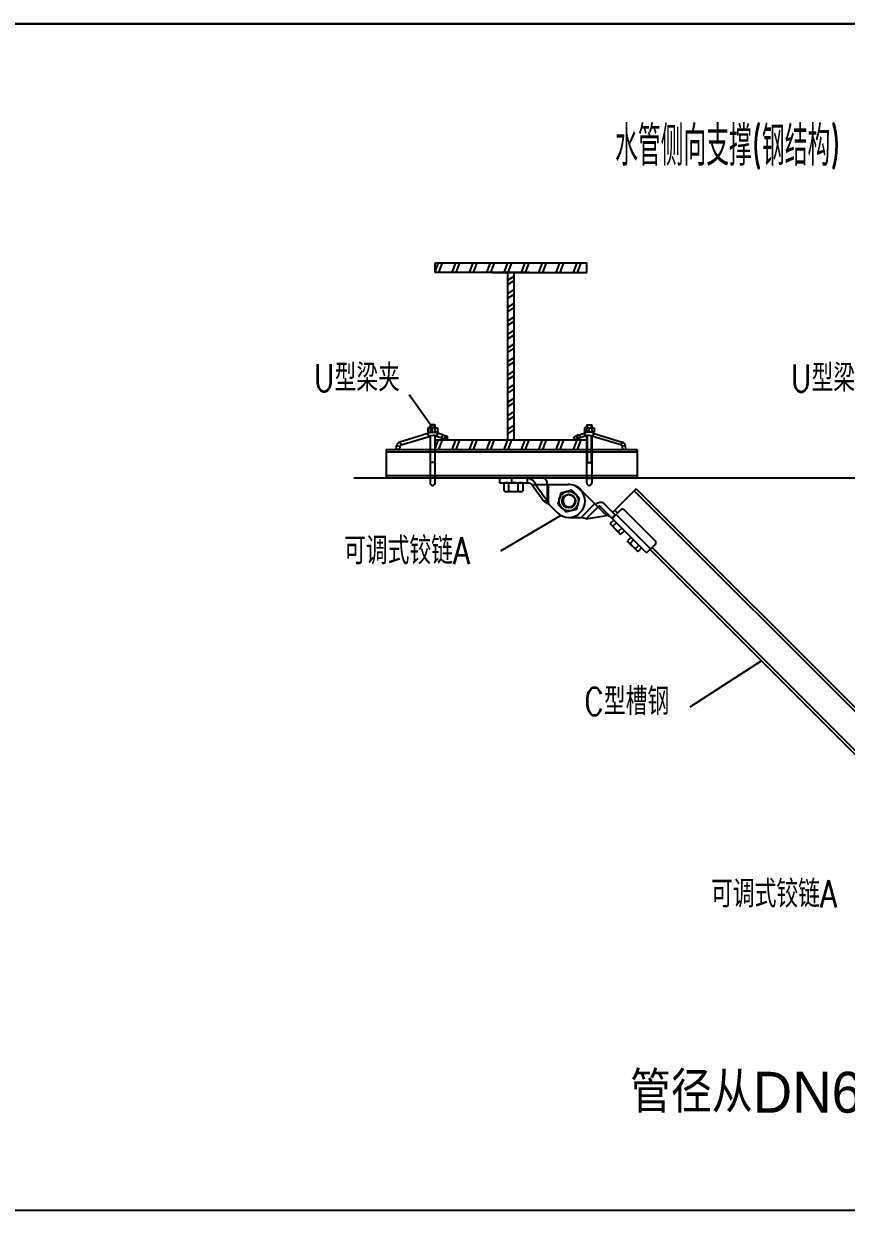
# Model space of a CAD drawing. Extents: x 27938 to 1507990, y 110129 to 923079.
# Drawn here: x 447431 to 459503, y 335848 to 353268 of the extents above; entities that cross this region are included whole.
import ezdxf

# ---------------------------------------------------------------- set-up
doc = ezdxf.new("R2010")
doc.units = 0
doc.header["$LTSCALE"] = 1000
doc.header["$MEASUREMENT"] = 0
for name, color, linetype in [('BZ', 2, 'Continuous'), ('W_DIM', 4, 'Continuous'), ('walraven', 7, 'Continuous'), ('支架', 7, 'Continuous')]:
    doc.layers.add(name, color=color, linetype=linetype)
doc.styles.get("Standard").update_dxf_attribs({"font": 'gbenor.shx', "bigfont": 'gbcbig.shx'})
doc.styles.add('wwp100', font='txt.shx', dxfattribs={"width": 0.7, "height": 400, "bigfont": 'hztxt.shx'})
doc.styles.add('中西文等高字体', font='HZTXT_E.shx', dxfattribs={"width": 0.7, "height": 4, "bigfont": 'hztxt.shx'})
doc.dimstyles.get("Standard").update_dxf_attribs({"dimtxt": 0.18, "dimasz": 0.18, "dimexe": 0.18, "dimexo": 0.0625, "dimgap": 0.09, "dimtad": 0, "dimtih": 1, "dimtoh": 1, "dimdec": 4, "dimzin": 0, "dimdsep": 46, "dimtxsty": 'Standard', "dimcen": 0.09, "dimadec": 0, "dimazin": 0, "dimtfac": 1, "dimtdec": 4, "dimtofl": 0, "dimtmove": 0, "dimatfit": 3, "dimfxl": 1, "dimtolj": 1, "dimtzin": 0, "dimarcsym": 0})

msp = doc.modelspace()

# ---------------------------------------------------------------- linework, layer by layer
at = {"color": 7}
for p, q in [((446294.6, 353268), (493111.4, 353268)), ((470371.7, 353268), (446294.6, 353268)), ((452750.3, 347017), (452750.3, 346599.6)), ((453470.5, 347017), (455693.6, 347017)), ((456432.2, 347017), (456432.2, 346599.6)), ((446292.2, 335847.7), (493109.1, 335847.7))]:
    msp.add_line(p, q, dxfattribs=at)
for p, q in [((453470.5, 349631.2), (453519.2, 349758)), ((453470.5, 349758), (455693.6, 349758)), ((453470.5, 349615.4), (453470.5, 349758)), ((453522.3, 349615.4), (453577.1, 349758)), ((453718.7, 349615.4), (453773.5, 349758)), ((453776.6, 349615.4), (453831.4, 349758)), ((453973, 349615.4), (454027.8, 349758)), ((454030.9, 349615.4), (454085.8, 349758)), ((454227.3, 349615.4), (454282.2, 349758)), ((454285.3, 349615.4), (454340.1, 349758)), ((454481.7, 349615.4), (454536.5, 349758)), ((454539.6, 349615.4), (454594.4, 349758)), ((454736, 349615.4), (454790.8, 349758)), ((454793.9, 349615.4), (454848.7, 349758)), ((454990.3, 349615.4), (455045.1, 349758)), ((455048.2, 349615.4), (455103, 349758)), ((455244.6, 349615.4), (455299.4, 349758)), ((455302.5, 349615.4), (455357.3, 349758)), ((455498.9, 349615.4), (455553.7, 349758)), ((455556.8, 349615.4), (455611.6, 349758)), ((455693.6, 349615.4), (455693.6, 349758)), ((454536.5, 347159.5), (454536.5, 349615.4)), ((454536.5, 349502.8), (454627.6, 349563)), ((454536.5, 349438.2), (454627.6, 349498.4)), ((454627.6, 347159.5), (454627.6, 349615.4)), ((454536.5, 349303.8), (454627.6, 349364)), ((454536.5, 349239.2), (454627.6, 349299.3)), ((454536.5, 349104.8), (454627.6, 349164.9)), ((454536.5, 349040.1), (454627.6, 349100.3)), ((454536.5, 348905.7), (454627.6, 348965.9)), ((454536.5, 348841.1), (454627.6, 348901.3)), ((454536.5, 348706.7), (454627.6, 348766.9)), ((454536.5, 348642.1), (454627.6, 348702.3)), ((454536.5, 348507.7), (454627.6, 348567.9)), ((454536.5, 348443.1), (454627.6, 348503.2)), ((454536.5, 348308.7), (454627.6, 348368.8)), ((454536.5, 348244), (454627.6, 348304.2)), ((454536.5, 348109.6), (454627.6, 348169.8)), ((454536.5, 348045), (454627.6, 348105.2)), ((454536.5, 347910.6), (454627.6, 347970.8)), ((454536.5, 347846), (454627.6, 347906.2)), ((454536.5, 347711.6), (454627.6, 347771.8)), ((454536.5, 347647), (454627.6, 347707.1)), ((454536.5, 347512.6), (454627.6, 347572.7)), ((454536.5, 347447.9), (454627.6, 347508.1)), ((454536.5, 347313.5), (454627.6, 347373.7)), ((454536.5, 347248.9), (454627.6, 347309.1)), ((453470.5, 347159.5), (455693.6, 347159.5)), ((453470.5, 347032.8), (453519.2, 347159.5)), ((453522.3, 347017), (453577.1, 347159.5)), ((453718.7, 347017), (453773.5, 347159.5)), ((453776.6, 347017), (453831.4, 347159.5)), ((453973, 347017), (454027.8, 347159.5)), ((454030.9, 347017), (454085.8, 347159.5)), ((454227.3, 347017), (454282.2, 347159.5)), ((454285.3, 347017), (454340.1, 347159.5)), ((454481.7, 347017), (454536.5, 347159.5)), ((454539.6, 347017), (454594.4, 347159.5)), ((454604.7, 347159.5), (454627.6, 347174.7)), ((454736, 347017), (454790.8, 347159.5)), ((454793.9, 347017), (454848.7, 347159.5)), ((454990.3, 347017), (455045.1, 347159.5)), ((455048.2, 347017), (455103, 347159.5)), ((455244.6, 347017), (455299.4, 347159.5)), ((455302.5, 347017), (455357.3, 347159.5)), ((455498.9, 347017), (455553.7, 347159.5)), ((455556.8, 347017), (455611.6, 347159.5))]:
    msp.add_line(p, q)
at = {"linetype": 'Continuous'}
for p, q in [((452750.3, 347017), (456432.2, 347017)), ((452750.3, 346981.4), (456432.2, 346981.4)), ((452750.3, 346635.2), (456432.2, 346635.2)), ((452750.3, 346599.6), (456432.2, 346599.6)), ((454412.6, 346599.6), (454412.6, 346528.1)), ((454412.6, 346599.6), (455048.8, 346599.6)), ((454412.6, 346528.1), (454821.7, 346528.1)), ((454591.2, 346599.6), (454591.2, 346528.1)), ((454821.7, 346599.6), (454821.7, 346528.1)), ((454890.2, 346504.3), (455065.6, 346256.3)), ((454890.2, 346504.3), (455423.3, 346504.3)), ((454940.7, 346504.3), (455116.1, 346256.3)), ((455116.1, 346256.3), (455116.1, 346504.3)), ((455133, 346219.7), (455133, 346504.3)), ((455314, 346375.5), (455271.3, 346216.2)), ((455473.3, 346418.2), (455314, 346375.5)), ((455590, 346301.6), (455473.3, 346418.2)), ((455599, 346427.2), (455591.6, 346434.6)), ((455986.3, 346050.3), (455609.4, 346427.2)), ((456420.8, 346440.9), (456075.7, 346095.7)), ((456391.4, 346411.4), (460600.2, 342202.6)), ((456420.8, 346440.9), (460629.7, 342232)), ((455116.1, 346256.3), (455065.6, 346256.3)), ((455133, 346219.7), (455262.2, 346090.5)), ((455271.3, 346216.2), (455387.9, 346099.5)), ((455346.7, 346259.2), (455346.7, 346259.3)), ((455346.7, 346256.5), (455346.7, 346256.4)), ((455387.9, 346099.5), (455547.3, 346142.2)), ((455547.3, 346142.2), (455590, 346301.6)), ((455814.7, 346222), (455613.4, 346020.7)), ((455686.9, 345999), (455862.3, 346174.3)), ((456065.7, 346004.6), (455891.1, 346179.3)), ((456116.2, 346055.1), (455941.6, 346229.8)), ((455430.6, 346020.7), (455613.4, 346020.7)), ((455686.9, 345999), (455986.3, 346050.3)), ((456090.5, 345979.8), (456040.4, 345929.7)), ((456112.8, 346058.5), (456062.3, 346008)), ((456067.2, 346003.1), (456572.4, 345497.9)), ((456067.7, 346003.5), (456193.5, 346129.4)), ((456105.1, 346125.2), (456147.2, 346083.1)), ((456631.3, 345556.9), (456126.2, 346062)), ((456698.7, 345674.7), (456244, 346129.4)), ((456047, 345915.5), (456040.4, 345929.7)), ((456047, 345915.5), (456181.7, 345780.8)), ((456129.4, 345940.9), (456079.3, 345890.8)), ((456207.2, 345863.2), (456157.1, 345813.1)), ((456246, 345824.3), (456196, 345774.2)), ((456181.7, 345780.8), (456196, 345774.2)), ((456343.1, 345727.2), (456293, 345677.2)), ((456299.6, 345662.9), (456293, 345677.2)), ((456299.6, 345662.9), (456434.3, 345528.2)), ((456382, 345688.4), (456331.9, 345638.3)), ((456698.7, 345624.2), (456572.4, 345497.9)), ((456459.7, 345610.6), (456409.6, 345560.5)), ((456434.3, 345528.2), (456448.5, 345521.6)), ((456498.6, 345571.7), (456448.5, 345521.6)), ((456622.9, 345548.4), (459737.3, 342434.1)), ((456652.4, 345577.9), (459766.7, 342463.6))]:
    msp.add_line(p, q, dxfattribs=at)
at = {"color": 2}
msp.add_line((452278, 346599.6), (464670.7, 346599.6), dxfattribs=at)
at = {"linetype": 'Continuous'}
for radius in [142.9, 100.2, 95.3]:
    msp.add_circle((455430.6, 346258.9), radius, dxfattribs=at)
for centre, radius, start, end in [((455423.3, 346266.2), 238.1, 45, 90), ((455430.6, 346258.9), 238.1, 225, 45), ((455436.2, 346257.4), 94.7, 72.31446, 73.94712), ((455441, 346258.9), 238.1, 45, 67.63031), ((455429.8, 346264.5), 83.5, 184.99489, 185.50792), ((455430.8, 346258.8), 84.1, 177.15432, 178.71863), ((455430.6, 346258.8), 84, 178.71875, 179.6641), ((455430.4, 346258.8), 83.7, 179.75296, 181.37328), ((455430.2, 346258.8), 83.5, 181.37381, 181.69398), ((455430.4, 346258.8), 83.7, 181.69418, 182.60616), ((455430.7, 346258.9), 84, 182.60725, 185.59802), ((455430.7, 346258.9), 84, 185.59662, 191.09946), ((455430.5, 346258.8), 83.8, 191.10333, 191.4834), ((455430.6, 346258.9), 83.9, 191.48488, 255.44483), ((455430.6, 346258.9), 84, 255.4458, 258.67361), ((455430.6, 346258.8), 83.9, 258.67355, 262.14337), ((455430.6, 346258.8), 83.9, 262.14543, 265.15819), ((455430.6, 346259), 84.1, 265.15789, 267.69509), ((455430.6, 346259), 84.1, 267.69503, 268.78973), ((455430.6, 346259), 84.1, 267.70337, 268.51134), ((455430.6, 346258.9), 84, 268.51135, 269.23308), ((455430.6, 346258.8), 83.9, 268.78883, 271.69256), ((455430.6, 346258.7), 83.7, 269.23213, 271.6927), ((456218.8, 346104.1), 35.7, 45, 135), ((456673.4, 345649.5), 35.7, 315, 45)]:
    msp.add_arc(centre, radius, start, end, dxfattribs=at)
for points, knots in [([(454821.7, 346599.6), (454834.8, 346599.6), (454861.6, 346594.4), (454896.8, 346573.1), (454924.1, 346542), (454936.3, 346517.2), (454940.7, 346504.3)], [0, 0, 0, 0, 0.2432329, 0.4930778, 0.7487233, 1, 1, 1, 1]), ([(454821.7, 346528.1), (454834.5, 346528.1), (454859.2, 346523.4), (454880.7, 346511.2), (454890.2, 346504.3)], [0, 0, 0, 0, 0.5225162, 1, 1, 1, 1]), ([(455116.1, 346504.3), (455116.1, 346516.6), (455112.9, 346540.4), (455098.8, 346571.6), (455076.9, 346593.8), (455057.7, 346599.6), (455048.8, 346599.6)], [0, 0, 0, 0, 0.2879693, 0.555344, 0.7905333, 1, 1, 1, 1]), ([(455462.4, 346348.5), (455448.6, 346352.4), (455418.9, 346354.1), (455384.9, 346338.9), (455364.3, 346318.5), (455353, 346299.9), (455346.6, 346279), (455346, 346264.4), (455346.6, 346257.3)], [0, 0, 0, 0, 0.2492726, 0.4984099, 0.6238458, 0.7492448, 0.8746208, 1, 1, 1, 1]), ([(455065.6, 346256.3), (455075.5, 346249.5), (455097.8, 346236.9), (455120.7, 346225.7), (455133, 346219.7)], [0, 0, 0, 0, 0.4682186, 1, 1, 1, 1]), ([(455116.1, 346256.3), (455117.2, 346253.2), (455122.2, 346240.7), (455128.3, 346228.8), (455133, 346219.7)], [0, 0, 0, 0, 0.2440009, 1, 1, 1, 1]), ([(455433.1, 346174.9), (455440.4, 346174.7), (455455.2, 346176), (455476, 346183.6), (455494.2, 346196.2), (455513.6, 346218.4), (455526.6, 346253.9), (455522.7, 346283.9), (455517.7, 346297.6)], [0, 0, 0, 0, 0.1254142, 0.2508333, 0.3762646, 0.5017062, 0.7507851, 1, 1, 1, 1]), ([(455826.6, 346210.1), (455835.3, 346218.7), (455854.4, 346233.3), (455886.4, 346245.4), (455917.6, 346245.5), (455935.3, 346236.1), (455941.6, 346229.8)], [0, 0, 0, 0, 0.2879707, 0.5553439, 0.7905323, 1, 1, 1, 1]), ([(455891.1, 346179.3), (455889.5, 346180.8), (455885.1, 346183.2), (455877.3, 346183.2), (455869.3, 346180.1), (455864.5, 346176.5), (455862.3, 346174.3)], [0, 0, 0, 0, 0.209498, 0.4446669, 0.7119894, 1, 1, 1, 1]), ([(455686.9, 345999), (455675.2, 346001.1), (455650.5, 346008), (455626.3, 346016.3), (455613.4, 346020.7)], [0, 0, 0, 0, 0.4682186, 1, 1, 1, 1]), ([(456051.6, 346018.7), (456042.6, 346027.7), (456021.8, 346041.9), (455997.9, 346048.5), (455986.3, 346050.3)], [0, 0, 0, 0, 0.5225162, 1, 1, 1, 1]), ([(456067.7, 346003.5), (456067.6, 346003.4), (456066.7, 346003.3), (456066.2, 346004.1), (456065.7, 346004.6)], [0, 0, 0, 0, 0.1267747, 1, 1, 1, 1]), ([(456040.4, 345929.7), (456041, 345928.5), (456043.2, 345923.9), (456045.8, 345919.4), (456048, 345916.2)], [0, 0, 0, 0, 0.2533457, 1, 1, 1, 1]), ([(456056.1, 345906.5), (456059.3, 345903.2), (456066.7, 345897.3), (456075, 345892.8), (456079.3, 345890.8)], [0, 0, 0, 0, 0.4935889, 1, 1, 1, 1]), ([(456157.1, 345813.1), (456159.1, 345808.8), (456163.5, 345800.5), (456169.4, 345793.1), (456172.7, 345789.8)], [0, 0, 0, 0, 0.5064112, 1, 1, 1, 1]), ([(456172.7, 345789.8), (456176, 345786.6), (456183.4, 345780.7), (456191.6, 345776.2), (456196, 345774.2)], [0, 0, 0, 0, 0.4935889, 1, 1, 1, 1]), ([(456293, 345677.2), (456293.5, 345676), (456295.8, 345671.3), (456298.4, 345666.8), (456300.6, 345663.6)], [0, 0, 0, 0, 0.2533457, 1, 1, 1, 1]), ([(456308.6, 345653.9), (456311.9, 345650.6), (456319.3, 345644.7), (456327.6, 345640.3), (456331.9, 345638.3)], [0, 0, 0, 0, 0.4935889, 1, 1, 1, 1]), ([(456409.6, 345560.5), (456411.6, 345556.2), (456416.1, 345547.9), (456422, 345540.5), (456425.3, 345537.3)], [0, 0, 0, 0, 0.5064112, 1, 1, 1, 1]), ([(456425.3, 345537.3), (456428.6, 345534), (456435.9, 345528.1), (456444.2, 345523.6), (456448.5, 345521.6)], [0, 0, 0, 0, 0.4935889, 1, 1, 1, 1])]:
    msp.add_open_spline(points, degree=3, knots=knots, dxfattribs=at)
for points in [[(456048, 345916.2), (456050.4, 345912.7), (456053.1, 345909.5), (456056.1, 345906.5)], [(456079.3, 345890.8), (456089.8, 345875.7), (456101.4, 345861.2), (456114.4, 345848.2)], [(456114.4, 345848.2), (456127.4, 345835.1), (456141.9, 345823.6), (456157.1, 345813.1)], [(456300.6, 345663.6), (456303, 345660.2), (456305.7, 345656.9), (456308.6, 345653.9)], [(456331.9, 345638.3), (456342.3, 345623.1), (456353.9, 345608.6), (456367, 345595.6)], [(456367, 345595.6), (456380, 345582.6), (456394.5, 345571), (456409.6, 345560.5)]]:
    msp.add_open_spline(points, degree=3, dxfattribs=at)
at = {"layer": 'walraven'}
for p, q in [((454852.6, 349615.4), (453470.5, 349615.4)), ((454311.5, 349615.4), (455693.6, 349615.4))]:
    msp.add_line(p, q, dxfattribs=at)
at = {"layer": 'walraven', "color": 7, "linetype": 'Continuous'}
for p, q in [((453398.8, 347380), (453394, 347375.2)), ((453394, 347375.2), (453394, 347332.7)), ((453465.7, 347380), (453398.8, 347380)), ((453470.5, 347375.2), (453465.7, 347380)), ((453470.5, 347332.7), (453470.5, 347375.2)), ((455693.6, 347375.2), (455698.4, 347380)), ((455693.6, 347332.7), (455693.6, 347375.2)), ((455698.4, 347380), (455765.3, 347380)), ((455765.3, 347380), (455770.1, 347375.2)), ((455770.1, 347375.2), (455770.1, 347332.7)), ((453361.2, 347252.7), (452948.7, 347126.5)), ((452968.9, 347083.2), (453381.4, 347209.3)), ((453396.4, 347332.7), (453360.5, 347332.7)), ((453360.5, 347332.7), (453360.5, 347270.6)), ((453360.5, 347270.6), (453396.4, 347270.6)), ((453394, 347270.6), (453394, 347264.5)), ((453394, 347214.5), (453394, 346577)), ((453396.4, 347332.7), (453396.4, 347270.6)), ((453468.1, 347332.7), (453396.4, 347332.7)), ((453396.4, 347270.6), (453468.1, 347270.6)), ((453400.6, 347264.5), (453400.6, 347270.6)), ((453400.6, 346806.4), (453400.6, 347214.5)), ((453463.9, 347268.4), (453463.9, 347270.6)), ((453463.9, 347219.9), (453463.9, 346806.4)), ((453468.1, 347270.6), (453468.1, 347332.7)), ((453468.1, 347332.7), (453504, 347332.7)), ((453504, 347270.6), (453468.1, 347270.6)), ((453470.5, 347270.6), (453470.5, 347268.4)), ((453470.5, 346577), (453470.5, 347219.9)), ((453491, 347214.1), (453565.2, 347187.1)), ((453504, 347332.7), (453504, 347270.6)), ((453581.5, 347232.1), (453507.4, 347259)), ((453565.2, 347187.1), (453604.1, 347173)), ((453581.5, 347232.1), (453620.4, 347217.9)), ((453657.4, 347204.4), (453620.4, 347217.9)), ((453641, 347159.5), (453657.4, 347204.4)), ((455506.7, 347204.4), (455543.7, 347217.9)), ((455523.1, 347159.5), (455506.7, 347204.4)), ((455582.6, 347232.1), (455543.7, 347217.9)), ((455598.9, 347187.1), (455560, 347173)), ((455582.6, 347232.1), (455656.8, 347259)), ((455673.1, 347214.1), (455598.9, 347187.1)), ((455696, 347332.7), (455660.1, 347332.7)), ((455660.1, 347332.7), (455660.1, 347270.6)), ((455660.1, 347270.6), (455696, 347270.6)), ((455693.6, 347270.6), (455693.6, 347268.4)), ((455693.6, 346577), (455693.6, 347219.9)), ((455696, 347270.6), (455696, 347332.7)), ((455696, 347332.7), (455767.7, 347332.7)), ((455767.7, 347270.6), (455696, 347270.6)), ((455700.2, 347268.4), (455700.2, 347270.6)), ((455700.2, 347219.9), (455700.2, 346806.4)), ((455763.5, 347264.5), (455763.5, 347270.6)), ((455763.5, 346806.4), (455763.5, 347214.5)), ((455767.7, 347332.7), (455767.7, 347270.6)), ((455767.7, 347332.7), (455803.6, 347332.7)), ((455803.6, 347270.6), (455767.7, 347270.6)), ((455770.1, 347270.6), (455770.1, 347264.5)), ((455770.1, 347214.5), (455770.1, 346577)), ((456195.2, 347083.2), (455782.7, 347209.3)), ((455802.9, 347252.7), (456215.4, 347126.5)), ((455803.6, 347332.7), (455803.6, 347270.6)), ((452896.3, 347021.2), (452901.4, 347068.7)), ((452943.9, 347017), (452896.3, 347021.2)), ((452950.2, 347064.4), (452943.9, 347017)), ((453604.1, 347173), (453641, 347159.5)), ((455560, 347173), (455523.1, 347159.5)), ((456213.9, 347064.4), (456220.2, 347017)), ((456220.2, 347017), (456267.8, 347021.2)), ((456267.8, 347021.2), (456262.7, 347068.7)), ((453470.5, 346825.2), (453394, 346825.2)), ((453400.6, 346825.2), (453394, 346802.3)), ((453463.9, 346825.2), (453470.5, 346802.3)), ((455700.2, 346825.2), (455693.6, 346802.3)), ((455693.6, 346825.2), (455770.1, 346825.2)), ((455763.5, 346825.2), (455770.1, 346802.3)), ((453394, 346595.8), (453394, 346528.9)), ((453470.5, 346528.9), (453470.5, 346595.8)), ((455693.6, 346528.9), (455693.6, 346595.8)), ((455770.1, 346595.8), (455770.1, 346528.9))]:
    msp.add_line(p, q, dxfattribs=at)
at = {"layer": 'walraven', "color": 1, "linetype": 'Continuous'}
for p, q in [((453394, 347375.2), (453432.3, 347375.2)), ((453400.6, 347332.7), (453400.6, 347380)), ((453432.3, 347375.2), (453470.5, 347375.2)), ((453463.9, 347380), (453463.9, 347332.7)), ((455731.8, 347375.2), (455693.6, 347375.2)), ((455700.2, 347380), (455700.2, 347332.7)), ((455770.1, 347375.2), (455731.8, 347375.2)), ((455763.5, 347332.7), (455763.5, 347380)), ((453381.4, 347209.3), (453361.2, 347252.7)), ((453507.4, 347259), (453491, 347214.1)), ((453565.2, 347187.1), (453581.5, 347232.1)), ((453620.4, 347217.9), (453604.1, 347173)), ((455543.7, 347217.9), (455560, 347173)), ((455598.9, 347187.1), (455582.6, 347232.1)), ((455656.8, 347259), (455673.1, 347214.1)), ((455782.7, 347209.3), (455802.9, 347252.7)), ((452901.4, 347068.7), (452950.2, 347064.4)), ((452948.7, 347126.5), (452968.9, 347083.2)), ((456215.4, 347126.5), (456195.2, 347083.2)), ((456262.7, 347068.7), (456213.9, 347064.4)), ((455693.6, 346595.8), (455770.1, 346595.8))]:
    msp.add_line(p, q, dxfattribs=at)
at = {"layer": 'walraven', "color": 3, "linetype": 'Continuous'}
for p, q in [((453432.3, 347270.6), (453432.3, 347332.7)), ((455731.8, 347270.6), (455731.8, 347332.7))]:
    msp.add_line(p, q, dxfattribs=at)
at = {"layer": 'walraven', "color": 7, "linetype": 'Continuous'}
for centre, radius, start, end in [((453442, 347079.4), 191.2, 70, 115), ((453442, 347079.4), 143.4, 70, 115), ((455722.1, 347079.4), 191.2, 65, 110), ((455722.1, 347079.4), 143.4, 65, 110), ((452985, 347048.6), 86, 115, 166.46965), ((452985, 347048.6), 86, 115, 166.46965), ((452985, 347048.6), 38.2, 115, 155.50346), ((456179.1, 347048.6), 38.2, 24.49654, 65), ((456179.1, 347048.6), 86, 13.53035, 65), ((453432.3, 346528.9), 38.2, 180, 0), ((455731.8, 346528.9), 38.2, 180, 0)]:
    msp.add_arc(centre, radius, start, end, dxfattribs=at)
at = {"layer": '支架', "color": 7, "linetype": 'Continuous'}
for p, q in [((454484.5, 346520.4), (454497.9, 346528.1)), ((454484.5, 346407.9), (454484.5, 346520.4)), ((454497.9, 346528.1), (454741.1, 346528.1)), ((454552, 346407.9), (454552, 346520.4)), ((454687, 346407.9), (454687, 346520.4)), ((454741.1, 346528.1), (454754.6, 346520.4)), ((454754.6, 346520.4), (454754.6, 346407.9)), ((454484.5, 346407.9), (454497.9, 346400.1)), ((454497.9, 346400.1), (454741.1, 346400.1)), ((454741.1, 346400.1), (454754.6, 346407.9))]:
    msp.add_line(p, q, dxfattribs=at)
for centre, radius, start, end in [((454518.2, 346450.8), 77.3, 64.11128, 115.88872), ((454619.5, 346230.5), 297.6, 76.88834, 103.11166), ((454720.8, 346450.8), 77.3, 64.11128, 115.88872), ((454518.2, 346477.5), 77.3, 244.11128, 295.88872), ((454619.5, 346697.8), 297.6, 256.88834, 283.11166), ((454720.8, 346477.5), 77.3, 244.11128, 295.88872)]:
    msp.add_arc(centre, radius, start, end, dxfattribs=at)

# ---------------------------------------------------------------- texts
at = {"color": 7, "width": 0.8}
msp.add_text('水管侧向支撑(钢结构)', height=580.8, dxfattribs=at).set_placement((456110.5, 351183.2))
at = {"layer": 'BZ', "color": 7, "style": '中西文等高字体'}
msp.add_text('管径从DN65到DN150', height=600, dxfattribs=at).set_placement((456329.8, 337280.8))
at = {"layer": 'W_DIM', "color": 7, "style": 'wwp100', "width": 0.8}
for s, p in [('U型梁夹', (451690, 347869.6)), ('U型梁夹', (458690.9, 347865.7)), ('可调式铰链A', (452130.9, 345331.2)), ('C型槽钢', (455657.5, 343118.1)), ('可调式铰链A', (457517.9, 340292.1))]:
    msp.add_text(s, height=400, dxfattribs=at).set_placement(p)

# ---------------------------------------------------------------- leaders
at = {"color": 7}
msp.add_leader([(453400.6, 347380), (453086.7, 347821.2)], dimstyle='Standard', override={"dimgap": 100, "dimtad": 0}, dxfattribs=at)
for points in [[(455316, 346050.1), (454427.1, 345522.9)], [(458257.5, 343913.8), (457206.1, 343235.2)]]:
    msp.add_leader(points, dimstyle='Standard', override={"dimgap": 20, "dimtad": 0})

doc.saveas('drawing.dxf')
